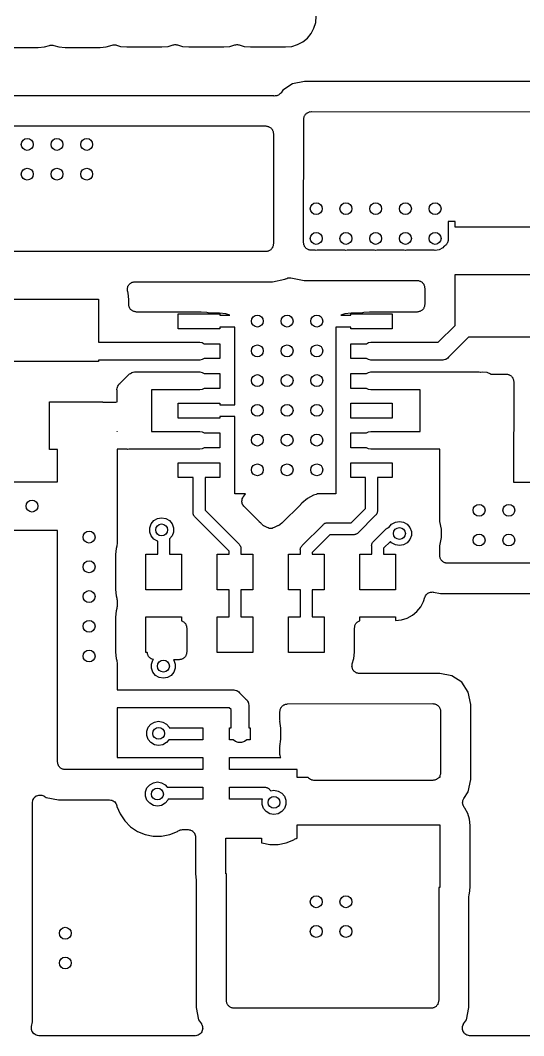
# Model space of a CAD drawing. Extents: x 552.7 to 632.3, y 410.9 to 459.8.
# Drawn here: x 612.15 to 620.62, y 411.02 to 428.09 of the extents above; entities that cross this region are included whole.
import ezdxf

# ---------------------------------------------------------------- set-up
doc = ezdxf.new("R2010")
doc.units = 0
doc.header["$MEASUREMENT"] = 0
doc.layers.add('BLACK', color=7, linetype='CONTINUOUS')

msp = doc.modelspace()

# ---------------------------------------------------------------- linework, layer by layer
at = {"layer": 'BLACK', "linetype": 'CONTINUOUS'}
for p, q in [((617.121, 428.05), (617.131, 428.156)), ((617.044, 427.866), (617.092, 427.955)), ((617.092, 427.955), (617.121, 428.05)), ((616.904, 427.726), (616.981, 427.789)), ((616.981, 427.789), (617.044, 427.866)), ((611.866, 427.629), (612.454, 427.629)), ((612.454, 427.629), (612.56, 427.639)), ((612.56, 427.639), (612.643, 427.665)), ((612.643, 427.665), (612.658, 427.667)), ((612.658, 427.667), (612.673, 427.67)), ((612.673, 427.67), (612.68, 427.669)), ((612.68, 427.669), (612.687, 427.67)), ((612.687, 427.67), (612.702, 427.667)), ((612.702, 427.667), (612.717, 427.665)), ((612.717, 427.665), (612.8, 427.639)), ((612.8, 427.639), (612.906, 427.629)), ((612.906, 427.629), (613.494, 427.629)), ((613.494, 427.629), (613.6, 427.639)), ((613.6, 427.639), (613.7, 427.67)), ((613.7, 427.67), (613.715, 427.672)), ((613.715, 427.672), (613.73, 427.675)), ((613.73, 427.675), (613.736, 427.674)), ((613.736, 427.674), (613.743, 427.675)), ((613.743, 427.675), (613.758, 427.672)), ((613.758, 427.672), (613.773, 427.67)), ((613.773, 427.67), (613.84, 427.649)), ((613.84, 427.649), (613.946, 427.639)), ((613.946, 427.639), (614.534, 427.639)), ((614.534, 427.639), (614.64, 427.649)), ((614.64, 427.649), (614.723, 427.675)), ((614.723, 427.675), (614.738, 427.677)), ((614.738, 427.677), (614.753, 427.68)), ((614.753, 427.68), (614.76, 427.679)), ((614.76, 427.679), (614.767, 427.68)), ((614.767, 427.68), (614.782, 427.677)), ((614.782, 427.677), (614.797, 427.675)), ((614.797, 427.675), (614.88, 427.649)), ((614.88, 427.649), (614.986, 427.639)), ((614.986, 427.639), (615.574, 427.639)), ((615.574, 427.639), (615.68, 427.649)), ((615.68, 427.649), (615.763, 427.675)), ((615.763, 427.675), (615.778, 427.677)), ((615.778, 427.677), (615.793, 427.68)), ((615.793, 427.68), (615.8, 427.679)), ((615.8, 427.679), (615.807, 427.68)), ((615.807, 427.68), (615.822, 427.677)), ((615.822, 427.677), (615.837, 427.675)), ((615.837, 427.675), (615.92, 427.649)), ((615.92, 427.649), (616.026, 427.639)), ((616.026, 427.639), (616.614, 427.639)), ((616.614, 427.639), (616.72, 427.649)), ((616.72, 427.649), (616.815, 427.678)), ((616.815, 427.678), (616.904, 427.726)), ((616.935, 427.06), (616.73, 427.02)), ((624.025, 427.056), (616.935, 427.06)), ((616.566, 426.911), (616.538, 426.87)), ((616.73, 427.02), (616.566, 426.911)), ((616.397, 426.818), (608.72, 426.818)), ((616.408, 426.816), (616.397, 426.818)), ((616.416, 426.816), (616.408, 426.816)), ((616.424, 426.814), (616.416, 426.816)), ((616.438, 426.815), (616.424, 426.814)), ((616.452, 426.815), (616.438, 426.815)), ((616.46, 426.818), (616.452, 426.815)), ((616.468, 426.818), (616.46, 426.818)), ((616.481, 426.825), (616.468, 426.818)), ((616.494, 426.829), (616.481, 426.825)), ((616.5, 426.834), (616.494, 426.829)), ((616.508, 426.838), (616.5, 426.834)), ((616.517, 426.848), (616.508, 426.838)), ((616.528, 426.857), (616.517, 426.848)), ((616.532, 426.864), (616.528, 426.857)), ((616.538, 426.87), (616.532, 426.864)), ((616.996, 426.539), (617.006, 426.545)), ((617.006, 426.545), (617.017, 426.547)), ((617.017, 426.547), (617.027, 426.551)), ((617.027, 426.551), (617.038, 426.55)), ((617.038, 426.55), (617.049, 426.552)), ((617.049, 426.552), (624.528, 426.548)), ((616.918, 424.39), (616.922, 426.426)), ((616.922, 426.426), (616.924, 426.437)), ((616.924, 426.448), (616.928, 426.458)), ((616.924, 426.437), (616.924, 426.448)), ((616.928, 426.458), (616.93, 426.469)), ((616.93, 426.469), (616.935, 426.479)), ((616.935, 426.479), (616.939, 426.489)), ((616.939, 426.489), (616.946, 426.498)), ((616.946, 426.498), (616.952, 426.507)), ((616.952, 426.507), (616.96, 426.514)), ((616.96, 426.514), (616.968, 426.523)), ((616.968, 426.523), (616.977, 426.528)), ((616.977, 426.528), (616.986, 426.536)), ((616.986, 426.536), (616.996, 426.539)), ((608.72, 426.31), (616.283, 426.31)), ((616.283, 426.31), (616.294, 426.308)), ((616.294, 426.308), (616.305, 426.308)), ((616.305, 426.308), (616.315, 426.304)), ((616.315, 426.304), (616.326, 426.302)), ((616.326, 426.302), (616.336, 426.297)), ((616.336, 426.297), (616.346, 426.293)), ((616.346, 426.293), (616.355, 426.286)), ((616.355, 426.286), (616.365, 426.28)), ((616.365, 426.28), (616.372, 426.272)), ((616.372, 426.272), (616.38, 426.265)), ((616.38, 426.265), (616.386, 426.255)), ((616.386, 426.255), (616.393, 426.246)), ((616.393, 426.246), (616.397, 426.236)), ((616.397, 426.236), (616.402, 426.226)), ((616.402, 426.226), (616.404, 426.215)), ((616.404, 426.215), (616.408, 426.205)), ((616.408, 426.205), (616.408, 426.194)), ((616.408, 426.194), (616.41, 426.183)), ((616.41, 426.183), (616.41, 424.327)), ((619.351, 424.702), (619.35, 424.696)), ((619.35, 424.696), (619.35, 424.4)), ((619.356, 424.702), (619.351, 424.702)), ((619.467, 424.702), (619.356, 424.702)), ((619.467, 424.611), (619.467, 424.702)), ((621.867, 424.611), (619.467, 424.611)), ((616.41, 424.327), (616.408, 424.316)), ((616.918, 424.389), (616.918, 424.39)), ((616.918, 424.39), (616.918, 424.39)), ((616.918, 424.347), (616.918, 424.389)), ((616.92, 424.336), (616.918, 424.347)), ((616.92, 424.325), (616.92, 424.336)), ((616.924, 424.315), (616.92, 424.325)), ((619.324, 424.325), (619.32, 424.319)), ((619.329, 424.331), (619.324, 424.325)), ((619.334, 424.343), (619.329, 424.331)), ((619.341, 424.353), (619.334, 424.343)), ((619.342, 424.357), (619.341, 424.355)), ((619.341, 424.355), (619.341, 424.353)), ((619.344, 424.364), (619.342, 424.357)), ((619.346, 424.371), (619.344, 424.364)), ((619.347, 424.385), (619.346, 424.371)), ((619.35, 424.396), (619.347, 424.385)), ((619.35, 424.4), (619.349, 424.398)), ((619.349, 424.398), (619.35, 424.396)), ((616.283, 424.2), (610.454, 424.2)), ((616.294, 424.202), (616.283, 424.2)), ((616.305, 424.202), (616.294, 424.202)), ((616.315, 424.206), (616.305, 424.202)), ((616.326, 424.208), (616.315, 424.206)), ((616.336, 424.213), (616.326, 424.208)), ((616.346, 424.217), (616.336, 424.213)), ((616.355, 424.224), (616.346, 424.217)), ((616.365, 424.23), (616.355, 424.224)), ((616.372, 424.238), (616.365, 424.23)), ((616.38, 424.245), (616.372, 424.238)), ((616.386, 424.255), (616.38, 424.245)), ((616.393, 424.263), (616.386, 424.255)), ((616.397, 424.274), (616.393, 424.263)), ((616.402, 424.284), (616.397, 424.274)), ((616.404, 424.295), (616.402, 424.284)), ((616.408, 424.305), (616.404, 424.295)), ((616.408, 424.316), (616.408, 424.305)), ((616.926, 424.304), (616.924, 424.315)), ((616.931, 424.294), (616.926, 424.304)), ((616.935, 424.284), (616.931, 424.294)), ((616.942, 424.275), (616.935, 424.284)), ((616.948, 424.265), (616.942, 424.275)), ((616.956, 424.258), (616.948, 424.265)), ((616.963, 424.25), (616.956, 424.258)), ((616.973, 424.244), (616.963, 424.25)), ((616.981, 424.237), (616.973, 424.244)), ((616.992, 424.233), (616.981, 424.237)), ((617.002, 424.228), (616.992, 424.233)), ((617.013, 424.226), (617.002, 424.228)), ((617.023, 424.222), (617.013, 424.226)), ((617.034, 424.222), (617.023, 424.222)), ((617.045, 424.22), (617.034, 424.222)), ((617.112, 424.22), (617.045, 424.22)), ((617.13, 424.217), (617.112, 424.22)), ((617.148, 424.22), (617.13, 424.217)), ((617.612, 424.22), (617.148, 424.22)), ((617.63, 424.217), (617.612, 424.22)), ((617.648, 424.22), (617.63, 424.217)), ((618.112, 424.22), (617.648, 424.22)), ((618.13, 424.217), (618.112, 424.22)), ((618.148, 424.22), (618.13, 424.217)), ((618.612, 424.22), (618.148, 424.22)), ((618.63, 424.217), (618.612, 424.22)), ((618.648, 424.22), (618.63, 424.217)), ((619.112, 424.22), (618.648, 424.22)), ((619.13, 424.217), (619.112, 424.22)), ((619.199, 424.229), (619.13, 424.217)), ((619.261, 424.264), (619.199, 424.229)), ((619.279, 424.287), (619.261, 424.264)), ((619.283, 424.288), (619.279, 424.287)), ((619.284, 424.29), (619.283, 424.288)), ((619.286, 424.29), (619.284, 424.29)), ((619.292, 424.295), (619.286, 424.29)), ((619.299, 424.299), (619.292, 424.295)), ((619.308, 424.308), (619.299, 424.299)), ((619.317, 424.316), (619.308, 424.308)), ((619.318, 424.317), (619.317, 424.316)), ((619.32, 424.319), (619.318, 424.317)), ((619.467, 422.959), (619.467, 423.811)), ((619.467, 423.811), (621.867, 423.811)), ((613.98, 423.64), (613.988, 423.652)), ((613.988, 423.652), (613.994, 423.656)), ((613.994, 423.656), (613.999, 423.662)), ((613.999, 423.662), (614.012, 423.67)), ((614.012, 423.67), (614.023, 423.678)), ((614.023, 423.678), (614.031, 423.681)), ((614.031, 423.681), (614.037, 423.684)), ((614.037, 423.684), (614.052, 423.687)), ((614.052, 423.687), (614.065, 423.691)), ((614.065, 423.691), (614.073, 423.691)), ((614.073, 423.691), (614.081, 423.692)), ((614.081, 423.692), (616.397, 423.692)), ((616.397, 423.692), (616.603, 423.733)), ((616.603, 423.733), (616.611, 423.738)), ((616.611, 423.738), (616.616, 423.74)), ((616.616, 423.74), (616.62, 423.743)), ((616.62, 423.743), (616.636, 423.749)), ((616.636, 423.749), (616.651, 423.755)), ((616.651, 423.755), (616.656, 423.756)), ((616.656, 423.756), (616.662, 423.758)), ((616.662, 423.758), (616.678, 423.757)), ((616.678, 423.757), (616.695, 423.758)), ((616.695, 423.758), (616.7, 423.757)), ((616.7, 423.757), (616.706, 423.757)), ((616.706, 423.757), (616.93, 423.712)), ((616.93, 423.712), (617.048, 423.712)), ((617.048, 423.712), (617.048, 423.712)), ((617.048, 423.712), (617.212, 423.712)), ((617.212, 423.712), (617.212, 423.712)), ((617.212, 423.712), (617.548, 423.712)), ((617.548, 423.712), (617.548, 423.712)), ((617.548, 423.712), (617.712, 423.712)), ((617.712, 423.712), (617.712, 423.712)), ((617.712, 423.712), (618.048, 423.712)), ((618.048, 423.712), (618.048, 423.712)), ((618.048, 423.712), (618.212, 423.712)), ((618.212, 423.712), (618.212, 423.712)), ((618.212, 423.712), (618.548, 423.712)), ((618.548, 423.712), (618.548, 423.712)), ((618.548, 423.712), (618.712, 423.712)), ((618.712, 423.712), (618.712, 423.712)), ((618.712, 423.712), (618.829, 423.712)), ((618.829, 423.712), (618.84, 423.71)), ((618.84, 423.71), (618.851, 423.71)), ((618.851, 423.71), (618.861, 423.706)), ((618.861, 423.706), (618.872, 423.704)), ((618.872, 423.704), (618.882, 423.699)), ((618.882, 423.699), (618.892, 423.695)), ((618.892, 423.695), (618.901, 423.688)), ((618.901, 423.688), (618.911, 423.682)), ((618.911, 423.682), (618.918, 423.674)), ((618.918, 423.674), (618.926, 423.667)), ((618.926, 423.667), (618.932, 423.657)), ((618.932, 423.657), (618.939, 423.649)), ((618.939, 423.649), (618.943, 423.638)), ((613.954, 423.572), (613.956, 423.579)), ((613.956, 423.557), (613.954, 423.572)), ((613.956, 423.587), (613.961, 423.601)), ((613.956, 423.579), (613.956, 423.587)), ((613.956, 423.543), (613.956, 423.557)), ((613.958, 423.536), (613.956, 423.543)), ((613.959, 423.528), (613.958, 423.536)), ((613.968, 423.5), (613.959, 423.528)), ((613.961, 423.601), (613.964, 423.615)), ((613.964, 423.615), (613.968, 423.621)), ((613.968, 423.621), (613.971, 423.628)), ((613.978, 423.394), (613.968, 423.5)), ((613.971, 423.628), (613.98, 423.64)), ((618.943, 423.638), (618.948, 423.628)), ((618.948, 423.628), (618.95, 423.617)), ((618.95, 423.617), (618.954, 423.607)), ((618.954, 423.607), (618.954, 423.596)), ((618.954, 423.596), (618.956, 423.585)), ((618.956, 423.585), (618.956, 423.31)), ((611.067, 423.4), (613.467, 423.4)), ((613.467, 423.4), (613.467, 422.675)), ((613.978, 423.31), (613.978, 423.394)), ((613.98, 423.299), (613.978, 423.31)), ((613.98, 423.288), (613.98, 423.299)), ((618.956, 423.31), (618.954, 423.299)), ((618.954, 423.299), (618.954, 423.288)), ((613.984, 423.277), (613.98, 423.288)), ((613.986, 423.267), (613.984, 423.277)), ((613.991, 423.257), (613.986, 423.267)), ((613.995, 423.246), (613.991, 423.257)), ((614.002, 423.238), (613.995, 423.246)), ((614.008, 423.228), (614.002, 423.238)), ((614.016, 423.221), (614.008, 423.228)), ((614.023, 423.213), (614.016, 423.221)), ((614.033, 423.207), (614.023, 423.213)), ((614.042, 423.2), (614.033, 423.207)), ((614.052, 423.196), (614.042, 423.2)), ((614.062, 423.191), (614.052, 423.196)), ((614.073, 423.189), (614.062, 423.191)), ((614.083, 423.185), (614.073, 423.189)), ((614.094, 423.185), (614.083, 423.185)), ((614.105, 423.183), (614.094, 423.185)), ((615.193, 423.183), (614.105, 423.183)), ((614.81, 422.9), (614.81, 423.15)), ((614.81, 423.15), (615.51, 423.15)), ((615.289, 423.173), (615.193, 423.183)), ((615.312, 423.167), (615.289, 423.173)), ((615.331, 423.164), (615.312, 423.167)), ((615.349, 423.161), (615.331, 423.164)), ((615.504, 423.161), (615.349, 423.161)), ((615.61, 423.151), (615.504, 423.161)), ((615.51, 423.15), (615.51, 423.13)), ((615.51, 423.13), (615.678, 423.13)), ((615.678, 423.13), (615.61, 423.151)), ((617.611, 423.151), (617.543, 423.13)), ((617.543, 423.13), (617.71, 423.13)), ((617.717, 423.161), (617.611, 423.151)), ((617.71, 423.13), (617.71, 423.15)), ((617.71, 423.15), (618.41, 423.15)), ((617.872, 423.161), (617.717, 423.161)), ((617.89, 423.164), (617.872, 423.161)), ((617.909, 423.167), (617.89, 423.164)), ((617.931, 423.173), (617.909, 423.167)), ((618.028, 423.183), (617.931, 423.173)), ((618.829, 423.183), (618.028, 423.183)), ((618.41, 423.15), (618.41, 422.9)), ((618.84, 423.185), (618.829, 423.183)), ((618.851, 423.185), (618.84, 423.185)), ((618.861, 423.189), (618.851, 423.185)), ((618.872, 423.191), (618.861, 423.189)), ((618.882, 423.196), (618.872, 423.191)), ((618.892, 423.2), (618.882, 423.196)), ((618.901, 423.207), (618.892, 423.2)), ((618.911, 423.213), (618.901, 423.207)), ((618.918, 423.221), (618.911, 423.213)), ((618.926, 423.228), (618.918, 423.221)), ((618.932, 423.238), (618.926, 423.228)), ((618.939, 423.246), (618.932, 423.238)), ((618.943, 423.257), (618.939, 423.246)), ((618.948, 423.267), (618.943, 423.257)), ((618.95, 423.277), (618.948, 423.267)), ((618.954, 423.288), (618.95, 423.277)), ((619.183, 422.675), (619.467, 422.959)), ((615.51, 422.9), (614.81, 422.9)), ((615.76, 422.93), (615.51, 422.93)), ((615.51, 422.93), (615.51, 422.9)), ((615.76, 421.625), (615.76, 422.93)), ((617.71, 422.93), (617.46, 422.93)), ((617.46, 422.93), (617.46, 420.125)), ((617.71, 422.9), (617.71, 422.93)), ((618.41, 422.9), (617.71, 422.9)), ((613.467, 422.675), (615.174, 422.675)), ((615.174, 422.675), (615.212, 422.668)), ((615.212, 422.668), (615.244, 422.65)), ((615.244, 422.65), (615.51, 422.65)), ((615.51, 422.65), (615.51, 422.4)), ((617.71, 422.4), (617.71, 422.65)), ((617.71, 422.65), (617.977, 422.65)), ((617.977, 422.65), (618.008, 422.668)), ((618.008, 422.668), (618.047, 422.675)), ((618.047, 422.675), (619.183, 422.675)), ((619.693, 422.761), (619.356, 422.424)), ((621.867, 422.761), (619.693, 422.761)), ((613.467, 422.35), (611.067, 422.35)), ((615.174, 422.375), (613.467, 422.375)), ((613.467, 422.375), (613.467, 422.35)), ((615.212, 422.382), (615.174, 422.375)), ((615.244, 422.4), (615.212, 422.382)), ((615.51, 422.4), (615.244, 422.4)), ((617.977, 422.4), (617.71, 422.4)), ((618.008, 422.382), (617.977, 422.4)), ((618.047, 422.375), (618.008, 422.382)), ((619.238, 422.375), (618.047, 422.375)), ((619.258, 422.373), (619.238, 422.375)), ((619.277, 422.378), (619.258, 422.373)), ((619.297, 422.382), (619.277, 422.378)), ((619.303, 422.385), (619.297, 422.382)), ((619.309, 422.387), (619.303, 422.385)), ((619.326, 422.398), (619.309, 422.387)), ((619.343, 422.408), (619.326, 422.398)), ((619.356, 422.424), (619.343, 422.408)), ((613.829, 421.981), (613.974, 422.126)), ((613.974, 422.126), (613.987, 422.142)), ((613.987, 422.142), (614.004, 422.152)), ((614.004, 422.152), (614.021, 422.163)), ((614.021, 422.163), (614.027, 422.165)), ((614.027, 422.165), (614.033, 422.168)), ((614.033, 422.168), (614.052, 422.172)), ((614.052, 422.172), (614.072, 422.177)), ((614.072, 422.177), (614.092, 422.175)), ((614.092, 422.175), (615.174, 422.175)), ((615.174, 422.175), (615.212, 422.168)), ((615.212, 422.168), (615.244, 422.15)), ((615.244, 422.15), (615.51, 422.15)), ((615.51, 422.15), (615.51, 421.9)), ((617.71, 421.9), (617.71, 422.15)), ((617.71, 422.15), (617.977, 422.15)), ((617.977, 422.15), (618.008, 422.168)), ((618.008, 422.168), (618.047, 422.175)), ((618.047, 422.175), (619.853, 422.175)), ((619.853, 422.175), (619.873, 422.177)), ((619.873, 422.177), (619.892, 422.172)), ((619.892, 422.172), (619.9, 422.17)), ((619.9, 422.17), (619.927, 422.177)), ((619.927, 422.177), (619.998, 422.171)), ((619.998, 422.171), (620.061, 422.141)), ((620.061, 422.141), (620.063, 422.14)), ((620.063, 422.14), (620.325, 422.14)), ((620.325, 422.14), (620.336, 422.138)), ((620.336, 422.138), (620.348, 422.138)), ((620.348, 422.138), (620.358, 422.134)), ((620.358, 422.134), (620.369, 422.132)), ((620.369, 422.132), (620.378, 422.127)), ((620.378, 422.127), (620.389, 422.123)), ((620.389, 422.123), (620.397, 422.116)), ((620.397, 422.116), (620.407, 422.11)), ((620.407, 422.11), (620.414, 422.102)), ((613.79, 421.928), (613.792, 421.934)), ((613.792, 421.934), (613.803, 421.951)), ((613.803, 421.951), (613.813, 421.968)), ((613.813, 421.968), (613.829, 421.981)), ((620.414, 422.102), (620.423, 422.094)), ((620.423, 422.094), (620.428, 422.085)), ((620.428, 422.085), (620.435, 422.076)), ((620.435, 422.076), (620.439, 422.066)), ((620.439, 422.066), (620.445, 422.056)), ((620.445, 422.056), (620.446, 422.045)), ((620.446, 422.045), (620.45, 422.035)), ((620.452, 422.013), (620.448, 420.326)), ((620.45, 422.035), (620.45, 422.024)), ((620.45, 422.024), (620.452, 422.013)), ((613.778, 421.883), (613.783, 421.902)), ((613.78, 421.863), (613.778, 421.883)), ((613.78, 421.672), (613.78, 421.863)), ((613.783, 421.902), (613.787, 421.922)), ((613.787, 421.922), (613.79, 421.928)), ((615.174, 421.875), (614.36, 421.875)), ((614.36, 421.875), (614.36, 421.175)), ((615.212, 421.882), (615.174, 421.875)), ((615.244, 421.9), (615.212, 421.882)), ((615.51, 421.9), (615.244, 421.9)), ((617.977, 421.9), (617.71, 421.9)), ((618.008, 421.882), (617.977, 421.9)), ((618.047, 421.875), (618.008, 421.882)), ((618.88, 421.875), (618.047, 421.875)), ((618.88, 421.175), (618.88, 421.875)), ((612.644, 420.871), (612.644, 421.671)), ((612.644, 421.671), (613.326, 421.671)), ((613.326, 421.671), (613.33, 421.672)), ((613.33, 421.672), (613.343, 421.671)), ((613.343, 421.671), (613.544, 421.671)), ((613.544, 421.671), (613.544, 421.67)), ((613.544, 421.67), (613.76, 421.67)), ((613.76, 421.67), (613.78, 421.672)), ((613.78, 421.672), (613.78, 421.672)), ((614.81, 421.4), (614.81, 421.65)), ((614.81, 421.65), (615.51, 421.65)), ((615.51, 421.65), (615.51, 421.625)), ((615.51, 421.625), (615.76, 421.625)), ((617.71, 421.4), (617.71, 421.65)), ((617.71, 421.65), (618.41, 421.65)), ((618.41, 421.65), (618.41, 421.4)), ((615.76, 421.425), (615.51, 421.425)), ((615.51, 421.425), (615.51, 421.4)), ((615.76, 420.125), (615.76, 421.425)), ((615.51, 421.4), (614.81, 421.4)), ((618.41, 421.4), (617.71, 421.4)), ((613.78, 421.181), (613.78, 421.175)), ((613.78, 421.175), (613.78, 421.181)), ((613.78, 421.181), (613.78, 421.181)), ((613.78, 421.175), (613.78, 421.175)), ((614.36, 421.175), (615.174, 421.175)), ((615.174, 421.175), (615.212, 421.168)), ((615.212, 421.168), (615.244, 421.15)), ((615.244, 421.15), (615.51, 421.15)), ((615.51, 421.15), (615.51, 420.9)), ((617.71, 420.9), (617.71, 421.15)), ((617.71, 421.15), (617.977, 421.15)), ((617.977, 421.15), (618.008, 421.168)), ((618.008, 421.168), (618.047, 421.175)), ((618.047, 421.175), (618.88, 421.175)), ((612.78, 420.871), (612.644, 420.871)), ((612.78, 420.33), (612.78, 420.871)), ((613.95, 420.875), (613.78, 420.875)), ((613.78, 420.875), (613.78, 419.284)), ((613.957, 420.873), (613.95, 420.875)), ((613.977, 420.875), (613.957, 420.873)), ((615.174, 420.875), (613.977, 420.875)), ((615.212, 420.882), (615.174, 420.875)), ((615.244, 420.9), (615.212, 420.882)), ((615.51, 420.9), (615.244, 420.9)), ((617.977, 420.9), (617.71, 420.9)), ((618.008, 420.882), (617.977, 420.9)), ((618.047, 420.875), (618.008, 420.882)), ((619.212, 420.875), (618.047, 420.875)), ((619.209, 419.686), (619.212, 420.875)), ((614.81, 420.4), (614.81, 420.65)), ((614.81, 420.65), (615.51, 420.65)), ((615.51, 420.65), (615.51, 420.4)), ((617.71, 420.4), (617.71, 420.65)), ((617.71, 420.65), (618.41, 420.65)), ((618.41, 420.65), (618.41, 420.4)), ((615.06, 420.4), (614.81, 420.4)), ((615.06, 420.341), (615.06, 420.4)), ((615.51, 420.4), (615.26, 420.4)), ((615.26, 420.4), (615.26, 419.851)), ((617.96, 420.4), (617.71, 420.4)), ((617.96, 419.881), (617.96, 420.4)), ((618.41, 420.4), (618.16, 420.4)), ((618.16, 420.4), (618.16, 419.844)), ((601.213, 420.33), (612.78, 420.33)), ((615.06, 419.814), (615.06, 420.341)), ((615.06, 420.341), (615.06, 420.341)), ((620.448, 420.326), (620.448, 420.321)), ((620.448, 420.321), (620.454, 420.32)), ((620.454, 420.32), (625.454, 420.32)), ((615.939, 420.125), (615.76, 420.125)), ((615.886, 420.045), (615.895, 420.06)), ((615.895, 420.06), (615.902, 420.076)), ((615.902, 420.076), (615.906, 420.08)), ((615.906, 420.08), (615.908, 420.084)), ((615.908, 420.084), (615.935, 420.116)), ((615.935, 420.116), (615.939, 420.125)), ((617.086, 420.104), (616.981, 420.048)), ((617.132, 420.118), (617.086, 420.104)), ((617.142, 420.123), (617.132, 420.118)), ((617.147, 420.125), (617.142, 420.123)), ((617.46, 420.125), (617.147, 420.125)), ((615.879, 420.002), (615.882, 420.019)), ((615.88, 419.997), (615.879, 420.002)), ((615.88, 419.992), (615.88, 419.997)), ((615.884, 419.975), (615.88, 419.992)), ((615.882, 420.019), (615.884, 420.036)), ((615.884, 420.036), (615.886, 420.041)), ((615.887, 419.958), (615.884, 419.975)), ((615.886, 420.041), (615.886, 420.045)), ((615.89, 419.954), (615.887, 419.958)), ((615.891, 419.95), (615.89, 419.954)), ((615.901, 419.935), (615.891, 419.95)), ((615.91, 419.921), (615.901, 419.935)), ((615.914, 419.917), (615.91, 419.921)), ((615.916, 419.913), (615.914, 419.917)), ((616.168, 419.661), (615.916, 419.913)), ((616.865, 419.944), (616.559, 419.639)), ((616.868, 419.95), (616.865, 419.944)), ((616.873, 419.954), (616.868, 419.95)), ((616.888, 419.972), (616.873, 419.954)), ((616.981, 420.048), (616.888, 419.972)), ((614.461, 419.711), (614.53, 419.723)), ((614.53, 419.723), (614.599, 419.711)), ((615.059, 419.801), (615.06, 419.814)), ((615.063, 419.788), (615.059, 419.801)), ((615.065, 419.775), (615.063, 419.788)), ((615.067, 419.771), (615.065, 419.775)), ((615.068, 419.767), (615.067, 419.771)), ((615.076, 419.756), (615.068, 419.767)), ((615.083, 419.744), (615.076, 419.756)), ((615.093, 419.736), (615.083, 419.744)), ((615.664, 419.165), (615.093, 419.736)), ((615.26, 419.851), (615.832, 419.28)), ((617.719, 419.64), (617.96, 419.881)), ((618.128, 419.766), (617.834, 419.472)), ((618.138, 419.775), (618.128, 419.766)), ((618.145, 419.786), (618.138, 419.775)), ((618.152, 419.797), (618.145, 419.786)), ((618.154, 419.801), (618.152, 419.797)), ((618.156, 419.805), (618.154, 419.801)), ((618.158, 419.818), (618.156, 419.805)), ((618.162, 419.831), (618.158, 419.818)), ((618.16, 419.844), (618.162, 419.831)), ((614.33, 419.555), (614.354, 419.622)), ((614.33, 419.485), (614.33, 419.555)), ((614.354, 419.622), (614.399, 419.676)), ((614.399, 419.676), (614.461, 419.711)), ((614.599, 419.711), (614.661, 419.676)), ((614.661, 419.676), (614.706, 419.622)), ((614.706, 419.622), (614.73, 419.555)), ((614.73, 419.555), (614.73, 419.485)), ((616.174, 419.658), (616.168, 419.661)), ((616.178, 419.653), (616.174, 419.658)), ((616.196, 419.638), (616.178, 419.653)), ((616.212, 419.618), (616.196, 419.638)), ((616.214, 419.617), (616.212, 419.618)), ((616.216, 419.614), (616.214, 419.617)), ((616.231, 419.602), (616.216, 419.614)), ((616.246, 419.59), (616.231, 419.602)), ((616.248, 419.589), (616.246, 419.59)), ((616.25, 419.587), (616.248, 419.589)), ((616.304, 419.558), (616.25, 419.587)), ((616.321, 419.553), (616.304, 419.558)), ((616.338, 419.546), (616.321, 419.553)), ((616.342, 419.546), (616.338, 419.546)), ((616.346, 419.545), (616.342, 419.546)), ((616.364, 419.545), (616.346, 419.545)), ((616.382, 419.545), (616.364, 419.545)), ((616.386, 419.546), (616.382, 419.545)), ((616.39, 419.546), (616.386, 419.546)), ((616.407, 419.553), (616.39, 419.546)), ((616.424, 419.558), (616.407, 419.553)), ((616.468, 419.582), (616.424, 419.558)), ((616.48, 419.586), (616.468, 419.582)), ((616.482, 419.587), (616.48, 419.586)), ((616.485, 419.587), (616.482, 419.587)), ((616.502, 419.597), (616.485, 419.587)), ((616.519, 419.606), (616.502, 419.597)), ((616.521, 419.608), (616.519, 419.606)), ((616.524, 419.609), (616.521, 419.608)), ((616.55, 419.631), (616.524, 419.609)), ((616.554, 419.635), (616.55, 419.631)), ((616.559, 419.639), (616.554, 419.635)), ((616.896, 419.257), (617.246, 419.608)), ((617.246, 419.608), (617.255, 419.618)), ((617.255, 419.618), (617.266, 419.624)), ((617.266, 419.624), (617.277, 419.632)), ((617.277, 419.632), (617.281, 419.633)), ((617.281, 419.633), (617.285, 419.635)), ((617.285, 419.635), (617.298, 419.638)), ((617.298, 419.638), (617.311, 419.641)), ((617.311, 419.641), (617.324, 419.64)), ((617.324, 419.64), (617.719, 419.64)), ((618.305, 419.538), (618.316, 419.544)), ((618.316, 419.544), (618.327, 419.552)), ((618.327, 419.552), (618.331, 419.553)), ((618.331, 419.553), (618.335, 419.555)), ((618.335, 419.555), (618.348, 419.558)), ((618.348, 419.558), (618.353, 419.559)), ((618.353, 419.559), (618.354, 419.562)), ((618.354, 419.562), (618.399, 419.616)), ((618.399, 419.616), (618.461, 419.651)), ((618.461, 419.651), (618.53, 419.663)), ((618.53, 419.663), (618.599, 419.651)), ((618.599, 419.651), (618.661, 419.616)), ((618.661, 419.616), (618.706, 419.562)), ((618.706, 419.562), (618.73, 419.495)), ((619.212, 419.674), (619.209, 419.686)), ((619.212, 419.661), (619.212, 419.674)), ((619.238, 419.53), (619.212, 419.661)), ((612.78, 419.51), (605.7, 419.51)), ((612.78, 415.617), (612.78, 419.51)), ((614.354, 419.418), (614.33, 419.485)), ((614.399, 419.364), (614.354, 419.418)), ((614.706, 419.418), (614.664, 419.369)), ((614.73, 419.485), (614.706, 419.418)), ((617.361, 419.44), (617.064, 419.142)), ((617.756, 419.44), (617.361, 419.44)), ((617.769, 419.439), (617.756, 419.44)), ((617.782, 419.442), (617.769, 419.439)), ((617.795, 419.445), (617.782, 419.442)), ((617.799, 419.447), (617.795, 419.445)), ((617.803, 419.448), (617.799, 419.447)), ((617.814, 419.456), (617.803, 419.448)), ((617.826, 419.462), (617.814, 419.456)), ((617.834, 419.472), (617.826, 419.462)), ((618.096, 419.327), (618.296, 419.528)), ((618.296, 419.528), (618.305, 419.538)), ((618.73, 419.425), (618.706, 419.358)), ((618.73, 419.495), (618.73, 419.425)), ((619.211, 419.253), (619.238, 419.39)), ((619.238, 419.39), (619.238, 419.53)), ((613.763, 419.21), (613.753, 419.104)), ((613.775, 419.247), (613.763, 419.21)), ((613.777, 419.266), (613.775, 419.247)), ((613.78, 419.284), (613.777, 419.266)), ((614.461, 419.329), (614.399, 419.364)), ((614.464, 419.329), (614.461, 419.329)), ((614.464, 419.111), (614.464, 419.329)), ((614.664, 419.369), (614.664, 419.111)), ((615.832, 419.28), (615.842, 419.271)), ((615.842, 419.271), (615.848, 419.26)), ((615.848, 419.26), (615.856, 419.249)), ((615.856, 419.249), (615.857, 419.245)), ((615.857, 419.245), (615.859, 419.241)), ((615.859, 419.241), (615.862, 419.228)), ((615.862, 419.228), (615.865, 419.215)), ((615.865, 419.215), (615.864, 419.202)), ((616.862, 419.192), (616.866, 419.205)), ((616.866, 419.205), (616.868, 419.218)), ((616.868, 419.218), (616.87, 419.222)), ((616.87, 419.222), (616.872, 419.227)), ((616.872, 419.227), (616.879, 419.237)), ((616.879, 419.237), (616.886, 419.249)), ((616.886, 419.249), (616.896, 419.257)), ((618.062, 419.262), (618.066, 419.275)), ((618.064, 419.249), (618.062, 419.262)), ((618.064, 419.111), (618.064, 419.249)), ((618.066, 419.275), (618.068, 419.288)), ((618.068, 419.288), (618.07, 419.292)), ((618.07, 419.292), (618.072, 419.297)), ((618.072, 419.297), (618.079, 419.307)), ((618.079, 419.307), (618.086, 419.319)), ((618.086, 419.319), (618.096, 419.327)), ((618.38, 419.328), (618.264, 419.212)), ((618.264, 419.212), (618.264, 419.111)), ((618.399, 419.304), (618.38, 419.328)), ((618.461, 419.269), (618.399, 419.304)), ((618.53, 419.257), (618.461, 419.269)), ((618.599, 419.269), (618.53, 419.257)), ((618.661, 419.304), (618.599, 419.269)), ((618.706, 419.358), (618.661, 419.304)), ((619.208, 419.228), (619.21, 419.24)), ((619.208, 419.087), (619.208, 419.228)), ((619.21, 419.24), (619.211, 419.253)), ((613.753, 419.104), (613.753, 418.517)), ((614.264, 418.511), (614.264, 419.111)), ((614.264, 419.111), (614.464, 419.111)), ((614.664, 419.111), (614.864, 419.111)), ((614.864, 419.111), (614.864, 418.511)), ((615.464, 418.511), (615.464, 419.111)), ((615.464, 419.111), (615.664, 419.111)), ((615.664, 419.111), (615.664, 419.165)), ((615.864, 419.202), (615.864, 419.111)), ((615.864, 419.111), (616.064, 419.111)), ((616.064, 419.111), (616.064, 418.511)), ((616.664, 418.511), (616.664, 419.111)), ((616.664, 419.111), (616.864, 419.111)), ((616.864, 419.179), (616.862, 419.192)), ((616.864, 419.111), (616.864, 419.179)), ((617.064, 419.142), (617.064, 419.111)), ((617.064, 419.111), (617.264, 419.111)), ((617.264, 419.111), (617.264, 418.511)), ((617.864, 418.511), (617.864, 419.111)), ((617.864, 419.111), (618.064, 419.111)), ((618.264, 419.111), (618.464, 419.111)), ((618.464, 419.111), (618.464, 418.511)), ((619.21, 419.076), (619.208, 419.087)), ((619.21, 419.065), (619.21, 419.076)), ((619.214, 419.055), (619.21, 419.065)), ((619.215, 419.044), (619.214, 419.055)), ((619.221, 419.034), (619.215, 419.044)), ((619.225, 419.023), (619.221, 419.034)), ((619.232, 419.015), (619.225, 419.023)), ((619.237, 419.006), (619.232, 419.015)), ((619.246, 418.998), (619.237, 419.006)), ((619.253, 418.99), (619.246, 418.998)), ((619.263, 418.984), (619.253, 418.99)), ((619.271, 418.977), (619.263, 418.984)), ((619.282, 418.973), (619.271, 418.977)), ((619.291, 418.968), (619.282, 418.973)), ((619.302, 418.966), (619.291, 418.968)), ((619.312, 418.962), (619.302, 418.966)), ((619.324, 418.962), (619.312, 418.962)), ((619.335, 418.96), (619.324, 418.962)), ((624.304, 418.96), (619.335, 418.96)), ((613.753, 418.517), (613.763, 418.411)), ((613.763, 418.411), (613.775, 418.374)), ((613.775, 418.374), (613.777, 418.356)), ((613.777, 418.356), (613.78, 418.337)), ((614.864, 418.511), (614.264, 418.511)), ((615.664, 418.511), (615.464, 418.511)), ((615.664, 418.061), (615.664, 418.511)), ((616.064, 418.511), (615.864, 418.511)), ((615.864, 418.511), (615.864, 418.061)), ((616.864, 418.511), (616.664, 418.511)), ((616.864, 418.061), (616.864, 418.511)), ((617.264, 418.511), (617.064, 418.511)), ((617.064, 418.511), (617.064, 418.061)), ((618.464, 418.511), (617.864, 418.511)), ((618.935, 418.315), (618.957, 418.387)), ((618.957, 418.387), (618.959, 418.392)), ((618.959, 418.392), (618.96, 418.397)), ((618.96, 418.397), (618.969, 418.411)), ((618.969, 418.411), (618.977, 418.427)), ((618.977, 418.427), (618.981, 418.43)), ((618.981, 418.43), (618.983, 418.434)), ((618.983, 418.434), (618.997, 418.445)), ((618.997, 418.445), (619.009, 418.457)), ((619.009, 418.457), (619.014, 418.459)), ((619.014, 418.459), (619.018, 418.462)), ((619.018, 418.462), (619.034, 418.468)), ((619.034, 418.468), (619.05, 418.474)), ((619.05, 418.474), (619.055, 418.475)), ((619.055, 418.475), (619.059, 418.476)), ((619.059, 418.476), (619.077, 418.476)), ((619.077, 418.476), (619.094, 418.477)), ((619.094, 418.477), (619.099, 418.475)), ((619.099, 418.475), (619.103, 418.475)), ((619.103, 418.475), (619.22, 418.452)), ((619.22, 418.452), (621.367, 418.452)), ((613.775, 418.197), (613.763, 418.16)), ((613.777, 418.216), (613.775, 418.197)), ((613.78, 418.234), (613.777, 418.216)), ((613.78, 418.337), (613.78, 418.234)), ((618.825, 418.15), (618.888, 418.227)), ((618.888, 418.227), (618.935, 418.315)), ((613.763, 418.16), (613.753, 418.054)), ((613.753, 418.054), (613.753, 417.467)), ((614.264, 417.461), (614.264, 418.061)), ((614.264, 418.061), (614.864, 418.061)), ((614.864, 418.061), (614.864, 417.993)), ((615.464, 417.461), (615.464, 418.061)), ((615.464, 418.061), (615.664, 418.061)), ((615.864, 418.061), (616.064, 418.061)), ((616.064, 418.061), (616.064, 417.461)), ((616.664, 417.461), (616.664, 418.061)), ((616.664, 418.061), (616.864, 418.061)), ((617.064, 418.061), (617.264, 418.061)), ((617.264, 418.061), (617.264, 417.461)), ((617.864, 417.993), (617.864, 418.061)), ((617.864, 418.061), (618.464, 418.061)), ((618.464, 418.061), (618.464, 418)), ((618.464, 418), (618.563, 418.01)), ((618.563, 418.01), (618.659, 418.039)), ((618.659, 418.039), (618.747, 418.086)), ((618.747, 418.086), (618.825, 418.15)), ((614.864, 417.993), (614.869, 417.992)), ((614.869, 417.992), (614.879, 417.986)), ((614.879, 417.986), (614.889, 417.983)), ((614.889, 417.983), (614.898, 417.975)), ((614.898, 417.975), (614.908, 417.97)), ((614.908, 417.97), (614.915, 417.961)), ((614.915, 417.961), (614.923, 417.954)), ((614.923, 417.954), (614.929, 417.945)), ((614.929, 417.945), (614.936, 417.936)), ((614.936, 417.936), (614.94, 417.926)), ((614.94, 417.926), (614.945, 417.916)), ((614.945, 417.916), (614.947, 417.905)), ((614.947, 417.905), (614.951, 417.895)), ((614.951, 417.895), (614.951, 417.883)), ((614.951, 417.883), (614.953, 417.873)), ((614.953, 417.873), (614.953, 417.465)), ((617.775, 417.873), (617.777, 417.883)), ((617.775, 417.467), (617.775, 417.873)), ((617.777, 417.895), (617.78, 417.905)), ((617.777, 417.883), (617.777, 417.895)), ((617.78, 417.905), (617.782, 417.916)), ((617.782, 417.916), (617.788, 417.926)), ((617.788, 417.926), (617.792, 417.936)), ((617.792, 417.936), (617.799, 417.945)), ((617.799, 417.945), (617.804, 417.954)), ((617.804, 417.954), (617.813, 417.961)), ((617.813, 417.961), (617.82, 417.97)), ((617.82, 417.97), (617.83, 417.975)), ((617.83, 417.975), (617.838, 417.983)), ((617.838, 417.983), (617.849, 417.986)), ((617.849, 417.986), (617.858, 417.992)), ((617.858, 417.992), (617.864, 417.993)), ((613.753, 417.467), (613.763, 417.361)), ((613.763, 417.361), (613.775, 417.324)), ((614.289, 417.461), (614.264, 417.461)), ((614.29, 417.454), (614.289, 417.461)), ((614.29, 417.443), (614.29, 417.454)), ((614.294, 417.433), (614.29, 417.443)), ((614.296, 417.422), (614.294, 417.433)), ((614.301, 417.412), (614.296, 417.422)), ((614.305, 417.401), (614.301, 417.412)), ((614.312, 417.393), (614.305, 417.401)), ((614.318, 417.383), (614.312, 417.393)), ((614.326, 417.376), (614.318, 417.383)), ((614.333, 417.368), (614.326, 417.376)), ((614.343, 417.362), (614.333, 417.368)), ((614.351, 417.355), (614.343, 417.362)), ((614.362, 417.351), (614.351, 417.355)), ((614.36, 417.265), (614.384, 417.332)), ((614.372, 417.346), (614.362, 417.351)), ((614.383, 417.344), (614.372, 417.346)), ((614.392, 417.34), (614.383, 417.344)), ((614.384, 417.332), (614.392, 417.34)), ((614.826, 417.338), (614.73, 417.338)), ((614.73, 417.338), (614.736, 417.332)), ((614.736, 417.332), (614.76, 417.265)), ((614.837, 417.34), (614.826, 417.338)), ((614.848, 417.34), (614.837, 417.34)), ((614.858, 417.344), (614.848, 417.34)), ((614.869, 417.346), (614.858, 417.344)), ((614.879, 417.351), (614.869, 417.346)), ((614.889, 417.355), (614.879, 417.351)), ((614.898, 417.362), (614.889, 417.355)), ((614.908, 417.368), (614.898, 417.362)), ((614.915, 417.376), (614.908, 417.368)), ((614.923, 417.383), (614.915, 417.376)), ((614.929, 417.393), (614.923, 417.383)), ((614.936, 417.401), (614.929, 417.393)), ((614.94, 417.412), (614.936, 417.401)), ((614.945, 417.422), (614.94, 417.412)), ((614.947, 417.433), (614.945, 417.422)), ((614.951, 417.443), (614.947, 417.433)), ((614.953, 417.465), (614.951, 417.454)), ((614.951, 417.454), (614.951, 417.443)), ((616.064, 417.461), (615.464, 417.461)), ((617.264, 417.461), (616.664, 417.461)), ((617.736, 417.269), (617.764, 417.361)), ((617.764, 417.361), (617.775, 417.467)), ((613.775, 417.324), (613.777, 417.306)), ((613.777, 417.306), (613.78, 417.287)), ((613.78, 417.287), (613.78, 416.83)), ((614.36, 417.195), (614.36, 417.265)), ((614.384, 417.128), (614.36, 417.195)), ((614.76, 417.195), (614.736, 417.128)), ((614.76, 417.265), (614.76, 417.195)), ((617.731, 417.226), (617.733, 417.24)), ((617.733, 417.218), (617.731, 417.226)), ((617.733, 417.254), (617.736, 417.262)), ((617.733, 417.24), (617.733, 417.254)), ((617.733, 417.21), (617.733, 417.218)), ((617.738, 417.197), (617.733, 417.21)), ((617.736, 417.262), (617.736, 417.269)), ((617.741, 417.183), (617.738, 417.197)), ((617.745, 417.176), (617.741, 417.183)), ((617.748, 417.169), (617.745, 417.176)), ((617.757, 417.158), (617.748, 417.169)), ((617.765, 417.146), (617.757, 417.158)), ((614.429, 417.074), (614.384, 417.128)), ((614.491, 417.039), (614.429, 417.074)), ((614.56, 417.027), (614.491, 417.039)), ((614.629, 417.039), (614.56, 417.027)), ((614.691, 417.074), (614.629, 417.039)), ((614.736, 417.128), (614.691, 417.074)), ((617.772, 417.141), (617.765, 417.146)), ((617.777, 417.135), (617.772, 417.141)), ((617.789, 417.128), (617.777, 417.135)), ((617.801, 417.119), (617.789, 417.128)), ((617.808, 417.117), (617.801, 417.119)), ((617.815, 417.113), (617.808, 417.117)), ((617.829, 417.111), (617.815, 417.113)), ((617.843, 417.106), (617.829, 417.111)), ((617.851, 417.107), (617.843, 417.106)), ((617.858, 417.106), (617.851, 417.107)), ((619.207, 417.108), (617.858, 417.106)), ((619.413, 417.067), (619.207, 417.108)), ((619.577, 416.958), (619.413, 417.067)), ((613.78, 416.83), (615.723, 416.83)), ((615.723, 416.83), (615.743, 416.832)), ((615.743, 416.832), (615.762, 416.827)), ((615.762, 416.827), (615.782, 416.823)), ((615.782, 416.823), (615.788, 416.82)), ((615.788, 416.82), (615.794, 416.818)), ((615.794, 416.818), (615.811, 416.807)), ((619.687, 416.794), (619.577, 416.958)), ((615.811, 416.807), (615.828, 416.797)), ((615.828, 416.797), (615.841, 416.781)), ((615.841, 416.781), (615.948, 416.674)), ((615.948, 416.674), (615.964, 416.661)), ((615.964, 416.661), (615.974, 416.644)), ((615.974, 416.644), (615.985, 416.627)), ((619.728, 416.587), (619.687, 416.794)), ((615.668, 416.53), (613.78, 416.53)), ((613.78, 416.53), (613.78, 415.694)), ((615.697, 416.501), (615.668, 416.53)), ((615.697, 416.194), (615.697, 416.501)), ((615.985, 416.627), (615.987, 416.621)), ((615.987, 416.621), (615.99, 416.615)), ((615.99, 416.615), (615.994, 416.596)), ((615.994, 416.596), (615.999, 416.576)), ((615.999, 416.576), (615.997, 416.557)), ((615.997, 416.557), (615.997, 416.194)), ((616.52, 416.468), (616.522, 416.479)), ((616.522, 416.49), (616.526, 416.501)), ((616.522, 416.479), (616.522, 416.49)), ((616.526, 416.501), (616.528, 416.512)), ((616.528, 416.512), (616.533, 416.521)), ((616.533, 416.521), (616.537, 416.532)), ((616.537, 416.532), (616.544, 416.54)), ((616.544, 416.54), (616.55, 416.55)), ((616.55, 416.55), (616.558, 416.557)), ((616.558, 416.557), (616.565, 416.565)), ((616.565, 416.565), (616.575, 416.571)), ((616.575, 416.571), (616.583, 416.578)), ((616.583, 416.578), (616.594, 416.582)), ((616.594, 416.582), (616.603, 416.588)), ((616.603, 416.588), (616.614, 416.59)), ((616.614, 416.59), (616.625, 416.593)), ((616.625, 416.593), (616.636, 416.593)), ((616.636, 416.593), (616.647, 416.595)), ((616.647, 416.595), (619.093, 416.6)), ((619.093, 416.6), (619.104, 416.598)), ((619.104, 416.598), (619.115, 416.598)), ((619.115, 416.598), (619.125, 416.594)), ((619.125, 416.594), (619.136, 416.592)), ((619.136, 416.592), (619.146, 416.587)), ((619.146, 416.587), (619.156, 416.583)), ((619.156, 416.583), (619.165, 416.576)), ((619.165, 416.576), (619.174, 416.57)), ((619.174, 416.57), (619.182, 416.562)), ((619.182, 416.562), (619.19, 416.554)), ((619.19, 416.554), (619.196, 416.545)), ((619.196, 416.545), (619.203, 416.536)), ((619.203, 416.536), (619.207, 416.526)), ((619.207, 416.526), (619.212, 416.516)), ((619.212, 416.516), (619.214, 416.505)), ((619.214, 416.505), (619.218, 416.495)), ((619.218, 416.495), (619.218, 416.484)), ((619.218, 416.484), (619.22, 416.473)), ((619.22, 416.473), (619.22, 415.437)), ((619.728, 415.323), (619.728, 416.587)), ((614.411, 416.291), (614.48, 416.303)), ((614.48, 416.303), (614.549, 416.291)), ((616.52, 416.321), (616.52, 416.468)), ((616.522, 416.311), (616.52, 416.321)), ((616.521, 416.306), (616.522, 416.311)), ((616.533, 416.188), (616.521, 416.306)), ((614.28, 416.135), (614.304, 416.202)), ((614.28, 416.065), (614.28, 416.135)), ((614.304, 416.202), (614.349, 416.256)), ((614.349, 416.256), (614.411, 416.291)), ((614.549, 416.291), (614.611, 416.256)), ((614.611, 416.256), (614.656, 416.202)), ((614.656, 416.202), (614.659, 416.194)), ((614.659, 416.194), (615.222, 416.194)), ((615.222, 416.194), (615.222, 415.994)), ((615.672, 415.994), (615.672, 416.194)), ((615.672, 416.194), (615.697, 416.194)), ((615.997, 416.194), (616.022, 416.194)), ((616.022, 416.194), (616.022, 415.994)), ((616.533, 416), (616.533, 416.188)), ((614.304, 415.998), (614.28, 416.065)), ((614.349, 415.944), (614.304, 415.998)), ((614.652, 415.994), (614.611, 415.944)), ((615.222, 415.994), (614.652, 415.994)), ((615.733, 415.994), (615.672, 415.994)), ((615.771, 415.962), (615.733, 415.994)), ((615.82, 415.944), (615.771, 415.962)), ((615.923, 415.962), (615.873, 415.944)), ((615.961, 415.994), (615.923, 415.962)), ((616.022, 415.994), (615.961, 415.994)), ((616.521, 415.882), (616.533, 416)), ((614.411, 415.909), (614.349, 415.944)), ((614.48, 415.897), (614.411, 415.909)), ((614.549, 415.909), (614.48, 415.897)), ((614.611, 415.944), (614.549, 415.909)), ((615.873, 415.944), (615.82, 415.944)), ((616.52, 415.867), (616.522, 415.877)), ((616.52, 415.746), (616.52, 415.867)), ((616.522, 415.877), (616.521, 415.882)), ((613.78, 415.694), (615.222, 415.694)), ((615.222, 415.694), (615.222, 415.494)), ((615.672, 415.694), (616.533, 415.694)), ((615.672, 415.494), (615.672, 415.694)), ((616.524, 415.726), (616.52, 415.746)), ((616.527, 415.705), (616.524, 415.726)), ((616.527, 415.704), (616.527, 415.705)), ((616.528, 415.703), (616.527, 415.704)), ((616.533, 415.694), (616.528, 415.703)), ((612.782, 415.606), (612.78, 415.617)), ((612.782, 415.595), (612.782, 415.606)), ((612.786, 415.585), (612.782, 415.595)), ((612.788, 415.574), (612.786, 415.585)), ((612.793, 415.564), (612.788, 415.574)), ((612.797, 415.553), (612.793, 415.564)), ((612.804, 415.545), (612.797, 415.553)), ((612.81, 415.535), (612.804, 415.545)), ((612.818, 415.528), (612.81, 415.535)), ((612.825, 415.52), (612.818, 415.528)), ((612.835, 415.514), (612.825, 415.52)), ((612.843, 415.507), (612.835, 415.514)), ((612.854, 415.503), (612.843, 415.507)), ((612.864, 415.498), (612.854, 415.503)), ((612.875, 415.496), (612.864, 415.498)), ((612.885, 415.492), (612.875, 415.496)), ((612.896, 415.492), (612.885, 415.492)), ((612.907, 415.49), (612.896, 415.492)), ((613.653, 415.49), (612.907, 415.49)), ((613.664, 415.492), (613.653, 415.49)), ((613.675, 415.492), (613.664, 415.492)), ((613.681, 415.494), (613.675, 415.492)), ((615.222, 415.494), (613.681, 415.494)), ((616.807, 415.494), (615.672, 415.494)), ((616.807, 415.36), (616.807, 415.494)), ((614.391, 415.271), (614.46, 415.283)), ((614.46, 415.283), (614.529, 415.271)), ((616.993, 415.36), (616.807, 415.36)), ((616.999, 415.353), (616.993, 415.36)), ((617.011, 415.34), (616.999, 415.353)), ((617.014, 415.337), (617.011, 415.34)), ((617.017, 415.334), (617.014, 415.337)), ((617.033, 415.326), (617.017, 415.334)), ((617.049, 415.318), (617.033, 415.326)), ((617.053, 415.317), (617.049, 415.318)), ((617.057, 415.315), (617.053, 415.317)), ((617.075, 415.313), (617.057, 415.315)), ((617.092, 415.31), (617.075, 415.313)), ((619.093, 415.31), (617.092, 415.31)), ((619.104, 415.312), (619.093, 415.31)), ((619.115, 415.312), (619.104, 415.312)), ((619.125, 415.316), (619.115, 415.312)), ((619.136, 415.318), (619.125, 415.316)), ((619.146, 415.323), (619.136, 415.318)), ((619.156, 415.327), (619.146, 415.323)), ((619.165, 415.334), (619.156, 415.327)), ((619.175, 415.34), (619.165, 415.334)), ((619.182, 415.348), (619.175, 415.34)), ((619.19, 415.355), (619.182, 415.348)), ((619.193, 415.36), (619.19, 415.355)), ((619.207, 415.36), (619.193, 415.36)), ((619.212, 415.394), (619.207, 415.384)), ((619.207, 415.384), (619.207, 415.36)), ((619.214, 415.405), (619.212, 415.394)), ((619.218, 415.415), (619.214, 415.405)), ((619.22, 415.437), (619.218, 415.426)), ((619.218, 415.426), (619.218, 415.415)), ((619.687, 415.117), (619.728, 415.323)), ((614.26, 415.115), (614.284, 415.182)), ((614.26, 415.045), (614.26, 415.115)), ((614.284, 415.182), (614.329, 415.236)), ((614.329, 415.236), (614.391, 415.271)), ((614.529, 415.271), (614.591, 415.236)), ((614.591, 415.236), (614.625, 415.194)), ((614.625, 415.194), (615.222, 415.194)), ((615.222, 415.194), (615.222, 414.994)), ((615.672, 415.194), (616.262, 415.194)), ((615.672, 414.994), (615.672, 415.194)), ((616.262, 415.194), (616.275, 415.195)), ((616.275, 415.195), (616.288, 415.192)), ((616.288, 415.192), (616.301, 415.189)), ((616.301, 415.189), (616.305, 415.187)), ((616.305, 415.187), (616.309, 415.186)), ((616.309, 415.186), (616.32, 415.179)), ((616.32, 415.179), (616.331, 415.172)), ((616.331, 415.172), (616.34, 415.162)), ((616.34, 415.162), (616.368, 415.134)), ((616.368, 415.134), (616.42, 415.143)), ((616.42, 415.143), (616.489, 415.131)), ((616.489, 415.131), (616.551, 415.096)), ((619.614, 415.007), (619.687, 415.117)), ((612.358, 414.938), (612.359, 414.942)), ((612.358, 411.252), (612.358, 414.938)), ((612.359, 414.946), (612.363, 414.964)), ((612.359, 414.942), (612.359, 414.946)), ((612.363, 414.964), (612.366, 414.981)), ((612.366, 414.981), (612.368, 414.985)), ((612.368, 414.985), (612.369, 414.989)), ((612.369, 414.989), (612.379, 415.004)), ((612.379, 415.004), (612.388, 415.019)), ((612.388, 415.019), (612.391, 415.022)), ((612.391, 415.022), (612.394, 415.026)), ((612.394, 415.026), (612.408, 415.036)), ((612.408, 415.036), (612.422, 415.048)), ((612.422, 415.048), (612.426, 415.049)), ((612.426, 415.049), (612.429, 415.052)), ((612.429, 415.052), (612.446, 415.057)), ((612.446, 415.057), (612.463, 415.063)), ((612.463, 415.063), (612.468, 415.063)), ((612.468, 415.063), (612.472, 415.064)), ((612.472, 415.064), (612.489, 415.063)), ((612.489, 415.063), (612.507, 415.063)), ((612.507, 415.063), (612.511, 415.061)), ((612.511, 415.061), (612.516, 415.061)), ((612.516, 415.061), (612.532, 415.054)), ((612.532, 415.054), (612.549, 415.048)), ((612.549, 415.048), (612.552, 415.045)), ((612.552, 415.045), (612.556, 415.043)), ((612.556, 415.043), (612.587, 415.023)), ((612.587, 415.023), (612.793, 414.982)), ((612.793, 414.982), (613.653, 414.982)), ((613.653, 414.982), (613.674, 414.978)), ((613.674, 414.978), (613.694, 414.975)), ((613.694, 414.975), (613.695, 414.975)), ((613.695, 414.975), (613.697, 414.974)), ((613.697, 414.974), (613.715, 414.964)), ((613.715, 414.964), (613.733, 414.954)), ((613.733, 414.954), (613.734, 414.953)), ((613.734, 414.953), (613.735, 414.952)), ((613.735, 414.952), (613.748, 414.936)), ((613.748, 414.936), (613.762, 414.921)), ((614.284, 414.978), (614.26, 415.045)), ((614.329, 414.924), (614.284, 414.978)), ((614.636, 414.978), (614.591, 414.924)), ((614.642, 414.994), (614.636, 414.978)), ((615.222, 414.994), (614.642, 414.994)), ((616.224, 414.994), (615.672, 414.994)), ((616.22, 414.975), (616.226, 414.992)), ((616.22, 414.905), (616.22, 414.975)), ((616.226, 414.992), (616.224, 414.994)), ((616.551, 415.096), (616.596, 415.042)), ((616.596, 415.042), (616.62, 414.975)), ((616.62, 414.975), (616.62, 414.905)), ((619.593, 414.938), (619.595, 414.952)), ((619.594, 414.93), (619.593, 414.938)), ((619.595, 414.952), (619.596, 414.967)), ((619.596, 414.967), (619.599, 414.974)), ((619.599, 414.974), (619.601, 414.981)), ((619.601, 414.981), (619.608, 414.994)), ((619.608, 414.994), (619.614, 415.007)), ((613.762, 414.921), (613.762, 414.92)), ((613.762, 414.92), (613.763, 414.918)), ((613.763, 414.918), (613.77, 414.899)), ((613.77, 414.899), (613.778, 414.88)), ((613.778, 414.88), (613.779, 414.873)), ((613.779, 414.873), (613.833, 414.745)), ((614.391, 414.889), (614.329, 414.924)), ((614.46, 414.877), (614.391, 414.889)), ((614.529, 414.889), (614.46, 414.877)), ((614.591, 414.924), (614.529, 414.889)), ((616.244, 414.838), (616.22, 414.905)), ((616.289, 414.784), (616.244, 414.838)), ((616.351, 414.749), (616.289, 414.784)), ((616.551, 414.784), (616.489, 414.749)), ((616.596, 414.838), (616.551, 414.784)), ((616.62, 414.905), (616.596, 414.838)), ((619.593, 414.923), (619.594, 414.93)), ((619.597, 414.909), (619.593, 414.923)), ((619.6, 414.894), (619.597, 414.909)), ((619.603, 414.888), (619.6, 414.894)), ((619.606, 414.88), (619.603, 414.888)), ((619.614, 414.869), (619.606, 414.88)), ((619.621, 414.856), (619.614, 414.869)), ((619.631, 414.844), (619.621, 414.856)), ((619.679, 414.755), (619.631, 414.844)), ((613.833, 414.745), (613.91, 414.629)), ((613.91, 414.629), (614.009, 414.53)), ((616.42, 414.737), (616.351, 414.749)), ((616.489, 414.749), (616.42, 414.737)), ((619.708, 414.66), (619.679, 414.755)), ((619.718, 414.554), (619.708, 414.66)), ((614.009, 414.53), (614.125, 414.453)), ((614.125, 414.453), (614.253, 414.399)), ((614.667, 414.399), (614.795, 414.453)), ((614.795, 414.453), (614.809, 414.462)), ((614.809, 414.462), (614.823, 414.468)), ((614.823, 414.468), (614.836, 414.475)), ((614.836, 414.475), (614.843, 414.477)), ((614.843, 414.477), (614.849, 414.479)), ((614.849, 414.479), (614.864, 414.48)), ((614.864, 414.48), (614.879, 414.483)), ((614.879, 414.483), (614.974, 414.483)), ((614.974, 414.483), (614.991, 414.48)), ((614.991, 414.48), (615.008, 414.478)), ((615.008, 414.478), (615.012, 414.476)), ((615.012, 414.476), (615.017, 414.475)), ((615.017, 414.475), (615.032, 414.467)), ((615.032, 414.467), (615.048, 414.459)), ((615.048, 414.459), (615.051, 414.456)), ((615.051, 414.456), (615.055, 414.453)), ((615.055, 414.453), (615.066, 414.44)), ((615.066, 414.44), (615.078, 414.428)), ((615.078, 414.428), (615.08, 414.423)), ((616.807, 414.337), (616.807, 414.56)), ((616.807, 414.56), (619.207, 414.56)), ((619.207, 414.56), (619.207, 413.51)), ((619.718, 413.516), (619.718, 414.554)), ((614.253, 414.399), (614.39, 414.372)), ((614.39, 414.372), (614.53, 414.372)), ((614.53, 414.372), (614.667, 414.399)), ((615.08, 414.423), (615.084, 414.42)), ((615.084, 414.42), (615.089, 414.403)), ((615.089, 414.403), (615.097, 414.388)), ((615.097, 414.388), (615.097, 414.383)), ((615.097, 414.383), (615.099, 414.378)), ((615.099, 414.378), (615.099, 414.361)), ((615.099, 414.361), (615.1, 414.344)), ((615.1, 414.344), (615.099, 414.333)), ((615.099, 414.333), (615.099, 413.746)), ((615.61, 413.739), (615.61, 414.339)), ((615.61, 414.339), (615.744, 414.339)), ((615.744, 414.339), (615.747, 414.34)), ((615.747, 414.34), (616.005, 414.34)), ((616.005, 414.34), (616.008, 414.339)), ((616.008, 414.339), (616.21, 414.339)), ((616.21, 414.339), (616.21, 414.261)), ((616.21, 414.261), (616.213, 414.259)), ((616.213, 414.259), (616.35, 414.232)), ((616.49, 414.232), (616.627, 414.259)), ((616.627, 414.259), (616.755, 414.313)), ((616.755, 414.313), (616.764, 414.319)), ((616.764, 414.319), (616.778, 414.325)), ((616.778, 414.325), (616.791, 414.332)), ((616.791, 414.332), (616.798, 414.334)), ((616.798, 414.334), (616.805, 414.336)), ((616.805, 414.336), (616.807, 414.337)), ((616.35, 414.232), (616.49, 414.232)), ((615.099, 413.746), (615.111, 413.627)), ((615.111, 413.627), (615.11, 413.623)), ((615.11, 413.623), (615.112, 413.612)), ((615.112, 413.612), (615.112, 411.493)), ((615.62, 413.739), (615.61, 413.739)), ((615.62, 411.607), (615.62, 413.739)), ((619.207, 413.51), (619.19, 413.51)), ((619.19, 413.51), (619.19, 411.607)), ((619.703, 413.397), (619.708, 413.411)), ((619.708, 413.411), (619.718, 413.516)), ((619.698, 413.36), (619.701, 413.378)), ((619.698, 411.493), (619.698, 413.36)), ((619.701, 413.378), (619.703, 413.397)), ((615.622, 411.596), (615.62, 411.607)), ((615.622, 411.585), (615.622, 411.596)), ((615.626, 411.575), (615.622, 411.585)), ((615.628, 411.564), (615.626, 411.575)), ((615.633, 411.554), (615.628, 411.564)), ((615.637, 411.543), (615.633, 411.554)), ((615.644, 411.535), (615.637, 411.543)), ((615.65, 411.525), (615.644, 411.535)), ((615.658, 411.518), (615.65, 411.525)), ((619.16, 411.525), (619.152, 411.518)), ((619.166, 411.535), (619.16, 411.525)), ((619.173, 411.543), (619.166, 411.535)), ((619.177, 411.554), (619.173, 411.543)), ((619.182, 411.564), (619.177, 411.554)), ((619.184, 411.575), (619.182, 411.564)), ((619.188, 411.585), (619.184, 411.575)), ((619.19, 411.607), (619.188, 411.596)), ((619.188, 411.596), (619.188, 411.585)), ((615.112, 411.493), (615.153, 411.287)), ((615.665, 411.51), (615.658, 411.518)), ((615.675, 411.504), (615.665, 411.51)), ((615.683, 411.497), (615.675, 411.504)), ((615.694, 411.493), (615.683, 411.497)), ((615.704, 411.488), (615.694, 411.493)), ((615.715, 411.486), (615.704, 411.488)), ((615.725, 411.482), (615.715, 411.486)), ((615.736, 411.482), (615.725, 411.482)), ((615.747, 411.48), (615.736, 411.482)), ((619.063, 411.48), (615.747, 411.48)), ((619.074, 411.482), (619.063, 411.48)), ((619.085, 411.482), (619.074, 411.482)), ((619.095, 411.486), (619.085, 411.482)), ((619.106, 411.488), (619.095, 411.486)), ((619.116, 411.493), (619.106, 411.488)), ((619.126, 411.497), (619.116, 411.493)), ((619.135, 411.504), (619.126, 411.497)), ((619.145, 411.51), (619.135, 411.504)), ((619.152, 411.518), (619.145, 411.51)), ((619.657, 411.287), (619.698, 411.493)), ((612.342, 411.17), (612.358, 411.252)), ((615.153, 411.287), (615.2, 411.216)), ((615.2, 411.216), (615.202, 411.212)), ((615.202, 411.212), (615.205, 411.208)), ((615.205, 411.208), (615.211, 411.192)), ((615.211, 411.192), (615.218, 411.175)), ((619.592, 411.175), (619.599, 411.192)), ((619.599, 411.192), (619.605, 411.208)), ((619.605, 411.208), (619.608, 411.212)), ((619.608, 411.212), (619.61, 411.216)), ((619.61, 411.216), (619.657, 411.287)), ((612.341, 411.168), (612.342, 411.17)), ((612.341, 411.167), (612.341, 411.168)), ((612.341, 411.146), (612.341, 411.167)), ((612.341, 411.126), (612.341, 411.146)), ((612.341, 411.124), (612.341, 411.126)), ((612.341, 411.123), (612.341, 411.124)), ((612.348, 411.104), (612.341, 411.123)), ((612.355, 411.084), (612.348, 411.104)), ((612.356, 411.083), (612.355, 411.084)), ((612.356, 411.082), (612.356, 411.083)), ((612.369, 411.066), (612.356, 411.082)), ((612.382, 411.05), (612.369, 411.066)), ((612.384, 411.049), (612.382, 411.05)), ((612.384, 411.048), (612.384, 411.049)), ((612.402, 411.037), (612.384, 411.048)), ((612.42, 411.027), (612.402, 411.037)), ((612.421, 411.026), (612.42, 411.027)), ((612.423, 411.026), (612.421, 411.026)), ((612.443, 411.022), (612.423, 411.026)), ((612.463, 411.018), (612.443, 411.022)), ((612.465, 411.018), (612.463, 411.018)), ((612.466, 411.018), (612.465, 411.018)), ((615.095, 411.018), (612.466, 411.018)), ((615.099, 411.019), (615.095, 411.018)), ((615.103, 411.018), (615.099, 411.019)), ((615.121, 411.023), (615.103, 411.018)), ((615.138, 411.026), (615.121, 411.023)), ((615.142, 411.028), (615.138, 411.026)), ((615.146, 411.029), (615.142, 411.028)), ((615.161, 411.039), (615.146, 411.029)), ((615.176, 411.048), (615.161, 411.039)), ((615.179, 411.051), (615.176, 411.048)), ((615.183, 411.053), (615.179, 411.051)), ((615.193, 411.068), (615.183, 411.053)), ((615.205, 411.082), (615.193, 411.068)), ((615.206, 411.085), (615.205, 411.082)), ((615.209, 411.089), (615.206, 411.085)), ((615.214, 411.106), (615.209, 411.089)), ((615.22, 411.123), (615.214, 411.106)), ((615.218, 411.175), (615.218, 411.171)), ((615.218, 411.171), (615.22, 411.167)), ((615.22, 411.167), (615.22, 411.149)), ((615.22, 411.149), (615.221, 411.131)), ((615.221, 411.131), (615.22, 411.127)), ((615.22, 411.127), (615.22, 411.123)), ((619.589, 411.131), (619.59, 411.149)), ((619.59, 411.127), (619.589, 411.131)), ((619.59, 411.167), (619.592, 411.171)), ((619.59, 411.149), (619.59, 411.167)), ((619.59, 411.123), (619.59, 411.127)), ((619.596, 411.106), (619.59, 411.123)), ((619.592, 411.171), (619.592, 411.175)), ((619.601, 411.089), (619.596, 411.106)), ((619.604, 411.085), (619.601, 411.089)), ((619.605, 411.082), (619.604, 411.085)), ((619.617, 411.068), (619.605, 411.082)), ((619.627, 411.053), (619.617, 411.068)), ((619.631, 411.051), (619.627, 411.053)), ((619.634, 411.048), (619.631, 411.051)), ((619.649, 411.039), (619.634, 411.048)), ((619.664, 411.029), (619.649, 411.039)), ((619.668, 411.028), (619.664, 411.029)), ((619.672, 411.026), (619.668, 411.028)), ((619.689, 411.023), (619.672, 411.026)), ((619.707, 411.018), (619.689, 411.023)), ((619.711, 411.019), (619.707, 411.018)), ((619.715, 411.018), (619.711, 411.019)), ((632.135, 411.018), (619.715, 411.018))]:
    msp.add_line(p, q, dxfattribs=at)
at = {"layer": 'BLACK'}
for centre in [(612.27, 426), (612.77, 426), (613.27, 426), (612.27, 425.5), (612.77, 425.5), (613.27, 425.5), (617.13, 424.92), (617.63, 424.92), (618.13, 424.92), (618.63, 424.92), (619.13, 424.92), (617.13, 424.42), (617.63, 424.42), (618.13, 424.42), (618.63, 424.42), (619.13, 424.42), (616.14, 423.03), (616.64, 423.03), (617.14, 423.03), (616.14, 422.53), (616.64, 422.53), (617.14, 422.53), (616.14, 422.03), (616.64, 422.03), (617.14, 422.03), (616.14, 421.53), (616.64, 421.53), (617.14, 421.53), (616.14, 421.03), (616.64, 421.03), (617.14, 421.03), (616.14, 420.53), (616.64, 420.53), (617.14, 420.53), (612.35, 419.92), (619.87, 419.85), (620.37, 419.85), (614.53, 419.52), (618.53, 419.46), (613.31, 419.4), (619.87, 419.35), (620.37, 419.35), (613.31, 418.9), (613.31, 418.4), (613.31, 417.9), (613.31, 417.4), (614.56, 417.23), (614.48, 416.1), (614.46, 415.08), (616.42, 414.94), (617.13, 413.27), (617.63, 413.27), (612.91, 412.74), (617.13, 412.77), (617.63, 412.77), (612.91, 412.24)]:
    msp.add_circle(centre, 0.1, dxfattribs=at)

doc.saveas('drawing.dxf')
